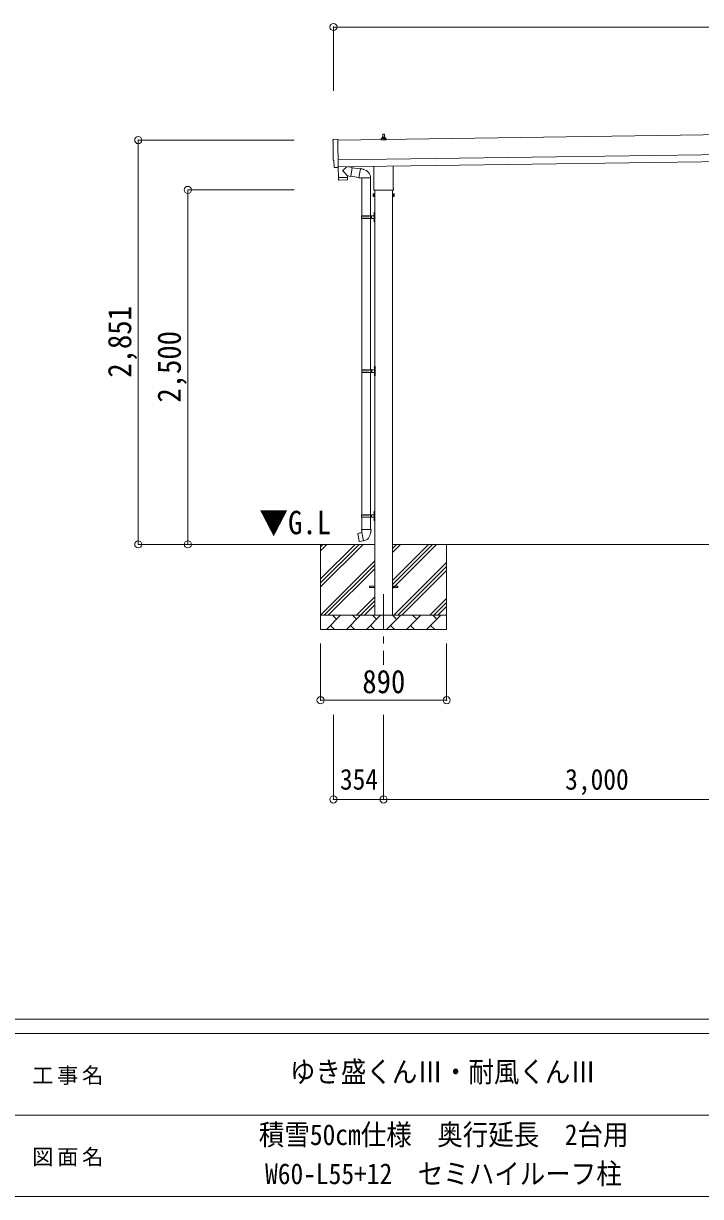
# Model space of a CAD drawing. Units: millimetres at full size, sheet at 1:50. Extents: x -14053 to 14053, y -9700 to 9700.
# Drawn here: x -678 to 4100, y -9700 to -1426 of the extents above; entities that cross this region are included whole.
import ezdxf
from ezdxf.enums import TextEntityAlignment as Align

# ---------------------------------------------------------------- set-up
doc = ezdxf.new("R2010")
doc.units = ezdxf.units.MM
doc.header["$LTSCALE"] = 50
doc.header["$PDMODE"] = 32
doc.header["$PDSIZE"] = 50
doc.linetypes.add('CHAIN1', pattern=[8, 5, -1, 1, -1])
for name, color, linetype, lineweight in [('0-1_Defpoints', 7, 'CHAIN1', 9), ('0-2_TEXT1', 4, 'Continuous', 9), ('0-3_SHAPE', 7, 'Continuous', 9), ('0-7_PARTS2', 7, 'Continuous', 9), ('0-8_TABLE1', 6, 'Continuous', 9), ('0-9_DIM1', 7, 'Continuous', 9), ('F-0', 7, 'Continuous', 9)]:
    doc.layers.add(name, color=color, linetype=linetype, lineweight=lineweight)
doc.styles.add('ＭＳ ゴシック', font='')
doc.styles.get('ＭＳ ゴシック').set_extended_font_data('MS Gothic')

msp = doc.modelspace()

# ---------------------------------------------------------------- linework, layer by layer
at = {"layer": '0-1_Defpoints'}
msp.add_line((1863.46, -5450.37), (1863.46, -5950.37), dxfattribs=at)
at = {"layer": '0-2_TEXT1'}
for p, q in [((6905.69, -2171.93), (1540.74, -2248.57)), ((1853.46, -2235.32), (1853.46, -2231.11)), ((1854.46, -2231.11), (1872.46, -2231.11)), ((1857.46, -2231.11), (1858.19, -2207.59)), ((1859.19, -2206.61), (1867.74, -2206.61)), ((1868.74, -2207.59), (1869.46, -2231.11)), ((1873.46, -2235.32), (1873.46, -2231.11)), ((1509.12, -2245.58), (1540.67, -2243.48)), ((1540.67, -2243.48), (1543.51, -2442.32)), ((1542.74, -2388.55), (6907.69, -2311.91)), ((1845.21, -2246.61), (1845.21, -2238.9)), ((1881.71, -2246.61), (1845.21, -2246.61)), ((1845.6, -2238.11), (1881.33, -2238.11)), ((1845.98, -2237.93), (1852.7, -2236.3)), ((1853.08, -2236.11), (1873.85, -2236.11)), ((1880.95, -2237.93), (1874.23, -2236.3)), ((1881.71, -2246.61), (1881.71, -2238.9)), ((1543.46, -2438.55), (6908.41, -2361.91)), ((1523.88, -2442.6), (1516.96, -2442.33)), ((1795.16, -2590.6), (1795.16, -2434.95)), ((1931.76, -2433), (1931.76, -2590.6)), ((1789.46, -2628.87), (1790.22, -2627.56)), ((1789.46, -2628.87), (1789.46, -2645.87)), ((1789.46, -2645.87), (1790.22, -2647.19)), ((1796.46, -2627.56), (1790.22, -2627.56)), ((1796.46, -2632.46), (1790.22, -2632.46)), ((1796.46, -2642.28), (1790.22, -2642.28)), ((1796.46, -2647.19), (1790.22, -2647.19)), ((1793.46, -2599.37), (1793.46, -2593.87)), ((1931.4, -2602.87), (1795.53, -2602.87)), ((1796.46, -2647.19), (1796.46, -2627.56)), ((1796.46, -2628.17), (1798.96, -2628.17)), ((1798.96, -2646.57), (1796.46, -2646.57)), ((1800.96, -2602.87), (1800.96, -5600.37)), ((1925.96, -2602.87), (1925.96, -5600.37)), ((1930.46, -2628.17), (1927.96, -2628.17)), ((1927.96, -2646.57), (1930.46, -2646.57)), ((1930.46, -2647.19), (1930.46, -2627.56)), ((1930.46, -2627.56), (1936.7, -2627.56)), ((1930.46, -2632.46), (1936.7, -2632.46)), ((1930.46, -2642.28), (1936.7, -2642.28)), ((1930.46, -2647.19), (1936.7, -2647.19)), ((1933.46, -2593.87), (1933.46, -2599.37)), ((1937.46, -2628.87), (1936.7, -2627.56)), ((1937.46, -2645.87), (1936.7, -2647.19)), ((1937.46, -2628.87), (1937.46, -2645.87)), ((1925.96, -2647.87), (1927.96, -2647.87)), ((1763.46, -5395.87), (1800.96, -5395.87)), ((1763.46, -5404.87), (1763.46, -5395.87)), ((1763.46, -5404.87), (1800.96, -5404.87)), ((1925.96, -5395.87), (1963.46, -5395.87)), ((1925.96, -5404.87), (1963.46, -5404.87)), ((1963.46, -5404.87), (1963.46, -5395.87))]:
    msp.add_line(p, q, dxfattribs=at)
for points in [[(1514.07, -2439.38), (1513.4, -2392.36), (1512.8, -2392.37)], [(1524.62, -2442.31), (1525.27, -2441.67), (1543.51, -2442.32)], [(1927.96, -2647.87), (1927.96, -2626.87), (1925.96, -2626.87)]]:
    msp.add_lwpolyline(points, dxfattribs=at)
msp.add_lwpolyline([(1798.96, -2647.87), (1798.96, -2626.87), (1800.96, -2626.87), (1800.96, -2647.87)], close=True, dxfattribs=at)
for centre, radius, start, end in [((1857.55, -2231.74), 4.13, 90, 171.17633), ((1854.46, -2232.11), 1, 90, 180), ((1859.19, -2207.61), 1, 90, 178.60509), ((1866.8, -2231.11), 4.83, 133.60282, 180), ((1860.13, -2231.11), 4.83, 0, 46.39718), ((1867.74, -2207.61), 1, 1.39491, 90), ((1869.38, -2231.74), 4.13, 8.82367, 90), ((1872.46, -2232.11), 1, 0, 90), ((1846.21, -2238.9), 1, 103.62699, 180), ((1852.46, -2235.32), 1, 283.62699, 0), ((1874.46, -2235.32), 1, 180, 256.37301), ((1880.71, -2238.9), 1, 0, 76.37301), ((1793.81, -2630.01), 4.34, 145.61575, 214.38425), ((1805.7, -2637.37), 16.24, 162.41205, 197.58795), ((1793.81, -2644.73), 4.34, 145.61575, 214.38425), ((1797.46, -2593.87), 4, 125.09963, 180), ((1797.46, -2599.37), 4, 180, 194.47751), ((1797.46, -2599.37), 4, 194.47751, 241.04498), ((1929.46, -2599.37), 4, 298.95502, 345.52249), ((1929.46, -2593.87), 4, 0, 54.90037), ((1929.46, -2599.37), 4, 345.52249, 0), ((1921.22, -2637.37), 16.24, 342.41205, 17.58795), ((1933.12, -2630.01), 4.34, 325.61575, 34.38425), ((1933.12, -2644.73), 4.34, 325.61575, 34.38425)]:
    msp.add_arc(centre, radius, start, end, dxfattribs=at)
for centre, major_axis, ratio, start_param, end_param in [((1509.32, -2248.58), (-3, -0.04), 0.99863, 4.7647489, 6.2979817), ((-3255.04, -2387.07), (4762.89, 68.04), 0.99863, 6.2686928, 6.2979817), ((1512.74, -2387.97), (-4.41, -0.06), 0.99863, 6.2686928, 7.8539816), ((1517.08, -2439.33), (-2.15, -2.1), 0.9974, 5.5252311, 7.0411395), ((1523.92, -2441.6), (-0.717, -0.7), 0.9974, 0.7579542, 1.5707963)]:
    msp.add_ellipse(centre, major_axis=major_axis, ratio=ratio, start_param=start_param, end_param=end_param, dxfattribs=at)
at = {"layer": '0-3_SHAPE'}
for p, q in [((1800.96, -5100.37), (931.93, -5100.37)), ((1418.46, -5100.37), (1418.46, -5700.37)), ((1418.46, -5343.85), (1661.94, -5100.37)), ((1418.46, -5372.14), (1690.23, -5100.37)), ((1418.46, -5400.42), (1718.51, -5100.37)), ((1418.46, -5145.86), (1463.95, -5100.37)), ((1418.46, -5117.58), (1435.67, -5100.37)), ((4800.96, -5100.37), (1925.96, -5100.37)), ((1925.96, -5129.2), (1954.79, -5100.37)), ((1925.96, -5157.48), (1983.07, -5100.37)), ((1925.96, -5412.04), (2237.63, -5100.37)), ((1925.96, -5355.47), (2181.06, -5100.37)), ((1925.96, -5383.76), (2209.35, -5100.37)), ((2308.46, -5100.37), (2308.46, -5700.37)), ((1418.46, -5598.41), (1800.96, -5215.91)), ((1444.79, -5600.37), (1800.96, -5244.2)), ((1473.07, -5600.37), (1800.96, -5272.48)), ((1935.62, -5600.37), (2308.46, -5227.53)), ((1963.9, -5600.37), (2308.46, -5255.81)), ((1992.19, -5600.37), (2308.46, -5284.1)), ((1671.06, -5600.37), (1800.96, -5470.47)), ((1699.35, -5600.37), (1800.96, -5498.76)), ((1727.63, -5600.37), (1800.96, -5527.04)), ((2190.18, -5600.37), (2308.46, -5482.09)), ((2218.46, -5600.37), (2308.46, -5510.37)), ((2246.75, -5600.37), (2308.46, -5538.66)), ((1418.46, -5600.37), (2308.46, -5600.37)), ((1459.91, -5700.37), (1559.91, -5600.37)), ((1531.36, -5628.93), (1502.8, -5600.37)), ((1601.33, -5700.37), (1701.33, -5600.37)), ((1672.78, -5628.93), (1644.22, -5600.37)), ((1742.75, -5700.37), (1842.75, -5600.37)), ((1814.2, -5628.93), (1785.65, -5600.37)), ((1884.17, -5700.37), (1984.17, -5600.37)), ((1955.62, -5628.93), (1927.07, -5600.37)), ((2025.59, -5700.37), (2125.59, -5600.37)), ((2097.04, -5628.93), (2068.49, -5600.37)), ((2167.02, -5700.37), (2267.02, -5600.37)), ((2238.46, -5628.93), (2209.91, -5600.37)), ((2308.46, -5700.37), (1418.46, -5700.37)), ((1488.46, -5671.82), (1517.02, -5700.37)), ((1629.88, -5671.82), (1658.44, -5700.37)), ((1771.31, -5671.82), (1799.86, -5700.37)), ((1912.73, -5671.82), (1941.28, -5700.37)), ((2054.15, -5671.82), (2082.7, -5700.37)), ((2195.57, -5671.82), (2224.12, -5700.37))]:
    msp.add_line(p, q, dxfattribs=at)
at = {"layer": '0-8_TABLE1'}
for p, q in [((1509.73, -1451.26), (1509.73, -1901.26)), ((8219.47, -1451.26), (1509.73, -1451.26)), ((131.93, -2249.01), (1231.93, -2249.01)), ((131.93, -2249.01), (131.93, -5100.37)), ((481.93, -2600.37), (1231.93, -2600.37)), ((481.93, -2600.37), (481.93, -5100.37)), ((131.93, -5100.37), (931.93, -5100.37)), ((1418.46, -6199.37), (1418.46, -5799.37)), ((2308.46, -6199.37), (2308.46, -5799.37)), ((1418.46, -6199.37), (2308.46, -6199.37)), ((1509.73, -6899.37), (1509.73, -6301.37)), ((1863.46, -6899.37), (1863.46, -6301.37)), ((1863.46, -6899.37), (1509.73, -6899.37)), ((4863.46, -6899.37), (1863.46, -6899.37))]:
    msp.add_line(p, q, dxfattribs=at)
for p in [(1509.73, -1451.26), (131.93, -2249.01), (481.93, -2600.37), (131.93, -5100.37), (481.93, -5100.37), (1418.46, -6199.37), (2308.46, -6199.37), (1509.73, -6899.37), (1863.46, -6899.37)]:
    msp.add_point(p, dxfattribs=at)
at = {"layer": '0-9_DIM1'}
for p, q in [((1607.95, -2500.62), (1577.08, -2467.51)), ((1604.9, -2437.67), (1577.25, -2460.18)), ((1642.52, -2441.68), (1616.68, -2437.5)), ((1642.52, -2441.68), (1632.36, -2504.56)), ((1642.23, -2443.51), (1699.59, -2452.64)), ((1699.91, -2450.82), (1688.85, -2513.55)), ((1699.91, -2450.82), (1701.06, -2448.84)), ((1699.91, -2450.82), (1719.55, -2454.64)), ((1701.06, -2448.84), (1704.62, -2449.47)), ((1704.62, -2449.47), (1705.03, -2451.82)), ((1719.55, -2454.64), (1721.23, -2456.27)), ((1721.23, -2456.27), (1723.35, -2456.72)), ((1544.14, -2514.55), (1544.56, -2527.59)), ((1605.14, -2529.68), (1547.6, -2530.5)), ((1548.63, -2513.48), (1548.66, -2514.48)), ((1603.62, -2512.7), (1603.62, -2513.7)), ((1607.95, -2500.62), (1632.36, -2504.56)), ((1607.95, -2500.62), (1608.12, -2512.63)), ((1632.65, -2502.74), (1689.17, -2511.74)), ((1688.85, -2513.55), (1689.25, -2515.81)), ((1688.85, -2513.55), (1708.61, -2516.68)), ((1689.25, -2515.81), (1692.81, -2516.43)), ((1692.81, -2516.43), (1694, -2514.37)), ((1708.61, -2516.68), (1710.81, -2515.7)), ((1771.11, -2516.09), (1709.93, -2516.09)), ((1710.96, -2516.09), (1710.96, -2783.38)), ((1770.96, -2516.09), (1770.96, -3868.87)), ((1707.96, -2785.38), (1758.29, -2785.38)), ((1707.96, -2799.38), (1758.29, -2799.38)), ((1708.96, -2783.38), (1794.96, -2783.38)), ((1708.96, -2783.38), (1708.96, -2785.38)), ((1708.96, -2801.38), (1708.96, -2799.38)), ((1708.96, -2801.38), (1794.96, -2801.38)), ((1710.96, -2801.38), (1710.96, -3868.87)), ((1767.96, -2783.38), (1767.96, -2787.88)), ((1767.96, -2787.88), (1769.96, -2787.88)), ((1767.96, -2801.38), (1767.96, -2796.88)), ((1767.96, -2796.88), (1769.96, -2796.88)), ((1769.96, -2787.88), (1769.96, -2796.88)), ((1775.96, -2783.38), (1775.96, -2801.38)), ((1775.96, -2787.88), (1778.96, -2787.88)), ((1775.96, -2796.88), (1778.96, -2796.88)), ((1778.96, -2787.88), (1778.96, -2796.88)), ((1794.66, -2766.23), (1796.71, -2767.23)), ((1795.93, -2764.23), (1796.56, -2764.23)), ((1795.93, -2764.23), (1795.93, -2772.53)), ((1795.93, -2772.53), (1796.56, -2772.53)), ((1795.93, -2812.23), (1796.56, -2812.23)), ((1795.93, -2812.23), (1795.93, -2820.53)), ((1796.56, -2764.23), (1796.96, -2764.63)), ((1796.56, -2812.23), (1796.56, -2820.53)), ((1796.56, -2812.23), (1796.96, -2812.63)), ((1796.71, -2767.23), (1797.32, -2768.38)), ((1796.96, -2760.38), (1799.96, -2758.88)), ((1796.96, -2760.38), (1796.96, -2824.38)), ((1799.96, -2758.88), (1799.96, -2825.88)), ((1799.96, -2758.88), (1800.96, -2758.88)), ((1800.96, -2758.88), (1800.96, -2825.88)), ((1794.66, -2814.23), (1796.71, -2815.23)), ((1795.93, -2820.53), (1796.56, -2820.53)), ((1796.56, -2820.53), (1796.96, -2820.13)), ((1796.71, -2815.23), (1797.32, -2816.38)), ((1796.96, -2824.38), (1799.96, -2825.88)), ((1799.96, -2825.88), (1800.96, -2825.88)), ((1710.46, -3870.87), (1760.79, -3870.87)), ((1710.46, -3884.87), (1760.79, -3884.87)), ((1710.96, -3886.86), (1710.96, -4891.37)), ((1711.46, -3868.87), (1797.46, -3868.87)), ((1711.46, -3868.87), (1711.46, -3870.87)), ((1711.46, -3886.87), (1711.46, -3884.87)), ((1711.46, -3886.87), (1797.46, -3886.87)), ((1770.46, -3868.87), (1770.46, -3873.37)), ((1770.46, -3873.37), (1772.46, -3873.37)), ((1770.46, -3886.87), (1770.46, -3882.37)), ((1770.46, -3882.37), (1772.46, -3882.37)), ((1770.96, -3886.86), (1770.96, -4891.37)), ((1772.46, -3873.37), (1772.46, -3882.37)), ((1778.46, -3868.87), (1778.46, -3886.87)), ((1778.46, -3873.37), (1781.46, -3873.37)), ((1778.46, -3882.37), (1781.46, -3882.37)), ((1781.46, -3873.37), (1781.46, -3882.37)), ((1797.16, -3851.72), (1799.21, -3852.72)), ((1798.43, -3849.72), (1799.06, -3849.72)), ((1798.43, -3849.72), (1798.43, -3858.02)), ((1798.43, -3858.02), (1799.06, -3858.02)), ((1799.06, -3849.72), (1799.46, -3850.12)), ((1799.21, -3852.72), (1799.82, -3853.87)), ((1799.46, -3845.87), (1802.46, -3844.37)), ((1799.46, -3845.87), (1799.46, -3909.87)), ((1802.46, -3844.37), (1802.46, -3911.37)), ((1802.46, -3844.37), (1803.46, -3844.37)), ((1803.46, -3844.37), (1803.46, -3911.37)), ((1797.16, -3899.72), (1799.21, -3900.72)), ((1798.43, -3897.72), (1799.06, -3897.72)), ((1798.43, -3897.72), (1798.43, -3906.02)), ((1798.43, -3906.02), (1799.06, -3906.02)), ((1799.06, -3897.72), (1799.06, -3906.02)), ((1799.06, -3897.72), (1799.46, -3898.12)), ((1799.06, -3906.02), (1799.46, -3905.62)), ((1799.21, -3900.72), (1799.82, -3901.87)), ((1799.46, -3909.87), (1802.46, -3911.37)), ((1802.46, -3911.37), (1803.46, -3911.37)), ((1794.66, -4874.22), (1796.71, -4875.22)), ((1795.93, -4872.22), (1796.56, -4872.22)), ((1795.93, -4872.22), (1795.93, -4880.52)), ((1795.93, -4880.52), (1796.56, -4880.52)), ((1796.56, -4872.22), (1796.96, -4872.62)), ((1796.71, -4875.22), (1797.32, -4876.37)), ((1796.96, -4868.37), (1799.96, -4866.87)), ((1796.96, -4868.37), (1796.96, -4932.37)), ((1799.96, -4866.87), (1799.96, -4933.87)), ((1799.96, -4866.87), (1800.96, -4866.87)), ((1800.96, -4866.87), (1800.96, -4933.87)), ((1707.96, -4893.37), (1758.29, -4893.37)), ((1707.96, -4907.37), (1758.29, -4907.37)), ((1708.96, -4891.37), (1794.96, -4891.37)), ((1708.96, -4891.37), (1708.96, -4893.37)), ((1708.96, -4909.37), (1708.96, -4907.37)), ((1708.96, -4909.37), (1794.96, -4909.37)), ((1710.96, -4909.37), (1710.96, -4994.3)), ((1767.96, -4891.37), (1767.96, -4895.87)), ((1767.96, -4895.87), (1769.96, -4895.87)), ((1767.96, -4909.37), (1767.96, -4904.87)), ((1767.96, -4904.87), (1769.96, -4904.87)), ((1769.96, -4895.87), (1769.96, -4904.87)), ((1770.96, -4909.37), (1770.96, -4994.3)), ((1775.96, -4891.37), (1775.96, -4909.37)), ((1775.96, -4895.87), (1778.96, -4895.87)), ((1775.96, -4904.87), (1778.96, -4904.87)), ((1778.96, -4895.87), (1778.96, -4904.87)), ((1794.66, -4922.22), (1796.71, -4923.22)), ((1795.93, -4920.22), (1796.56, -4920.22)), ((1795.93, -4920.22), (1795.93, -4928.52)), ((1795.93, -4928.52), (1796.56, -4928.52)), ((1796.56, -4920.22), (1796.56, -4928.52)), ((1796.56, -4920.22), (1796.96, -4920.62)), ((1796.56, -4928.52), (1796.96, -4928.12)), ((1796.71, -4923.22), (1797.32, -4924.37)), ((1796.96, -4932.37), (1799.96, -4933.87)), ((1799.96, -4933.87), (1800.96, -4933.87)), ((1682.5, -5022.75), (1681.69, -5023.92)), ((1681.69, -5023.92), (1691.31, -5078.48)), ((1710.37, -5017.5), (1682.5, -5022.75)), ((1695.24, -5020.15), (1695.03, -5020.39)), ((1709.11, -4994.3), (1706.96, -4995.08)), ((1706.96, -4995.08), (1706.96, -4998.7)), ((1706.96, -4998.7), (1709.2, -4999.51)), ((1772.81, -4994.3), (1709.11, -4994.3)), ((1709.11, -4994.3), (1709.46, -5014.3)), ((1709.46, -5014.3), (1710.81, -5016.3)), ((1720.73, -5074.8), (1710.59, -5017.32)), ((1710.62, -5016.5), (1710.62, -5017.21)), ((1710.81, -5016.3), (1710.78, -5016.3)), ((1771.15, -5016.24), (1771.08, -5018.4)), ((1772.46, -5014.3), (1771.15, -5016.24)), ((1772.81, -4994.3), (1772.46, -5014.3)), ((1774.96, -4998.7), (1772.72, -4999.51)), ((1772.81, -4994.3), (1774.96, -4995.08)), ((1774.96, -4995.08), (1774.96, -4998.7)), ((1705.34, -5077.39), (1705.06, -5077.23)), ((1721.03, -5075.56), (1720.79, -5074.9))]:
    msp.add_line(p, q, dxfattribs=at)
for points in [[(1543.11, -2442.3), (1544.13, -2513.55), (1608.12, -2512.63)], [(1608.09, -2526.69), (1608.13, -2513.63), (1544.14, -2514.55)], [(1794.66, -2770.53), (1796.71, -2769.53), (1797.32, -2768.38)], [(1796.56, -2764.23), (1796.56, -2772.53), (1796.96, -2772.13)], [(1794.66, -2818.53), (1796.71, -2817.53), (1797.32, -2816.38)], [(1797.16, -3856.02), (1799.21, -3855.02), (1799.82, -3853.87)], [(1799.06, -3849.72), (1799.06, -3858.02), (1799.46, -3857.62)], [(1797.16, -3904.02), (1799.21, -3903.02), (1799.82, -3901.87)], [(1794.66, -4878.52), (1796.71, -4877.52), (1797.32, -4876.37)], [(1796.56, -4872.22), (1796.56, -4880.52), (1796.96, -4880.12)], [(1794.66, -4926.52), (1796.71, -4925.52), (1797.32, -4924.37)], [(1697.49, -5019.93), (1697.21, -5019.78), (1695.24, -5020.15)], [(1720.46, -5074.7), (1692.47, -5079.3), (1691.31, -5078.48)], [(1707.52, -5076.83), (1707.31, -5077.07), (1705.34, -5077.39)]]:
    msp.add_lwpolyline(points, dxfattribs=at)
for centre, radius, start, end in [((1580.56, -2463.93), 5, 131.47396, 225.79244), ((1710.81, -2515.7), 60.3, 359.62495, 78), ((1547.55, -2527.5), 3, 181.81845, 270.86677), ((1605.09, -2526.68), 3, 270.81845, 359.81845), ((1756.71, -2792.38), 49.25, 171.82876, 180.00002), ((1756.71, -2792.38), 49.25, 180.00002, 188.17127), ((1758.29, -2783.38), 2, 270, 359.99998), ((1758.29, -2801.38), 2, 0.00005, 90.00004), ((1800.26, -2768.38), 6, 136.21765, 223.78235), ((1800.26, -2816.38), 6, 136.21765, 223.78235), ((1794.96, -2781.38), 2, 270, 359.99998), ((1794.96, -2803.38), 2, 0.00005, 90.00004), ((1759.21, -3877.87), 49.25, 171.82876, 180.00002), ((1759.21, -3877.87), 49.25, 180.00002, 188.17127), ((1760.79, -3868.87), 2, 270, 359.99998), ((1760.79, -3886.87), 2, 0.00005, 90.00004), ((1802.76, -3853.87), 6, 136.21765, 223.78235), ((1797.46, -3866.87), 2, 270, 359.99998), ((1797.46, -3888.87), 2, 0.00005, 90.00004), ((1802.76, -3901.87), 6, 136.21765, 223.78235), ((1800.26, -4876.37), 6, 136.21765, 223.78235), ((1756.71, -4900.37), 49.25, 171.82876, 180.00002), ((1756.71, -4900.37), 49.25, 180.00002, 188.17127), ((1758.29, -4891.37), 2, 270, 359.99998), ((1758.29, -4909.37), 2, 0.00005, 90.00004), ((1800.26, -4924.37), 6, 136.21765, 223.78235), ((1794.96, -4889.37), 2, 270, 359.99998), ((1794.96, -4911.37), 2, 0.00005, 90.00004), ((1710.32, -5017.21), 0.3, 280.66842, 0), ((1710.82, -5016.5), 0.2, 100, 180), ((1710.81, -5016.3), 60.3, 279.96938, 358), ((1720.51, -5075), 0.3, 20, 99.33158), ((1721.22, -5075.49), 0.2, 200, 279.96938)]:
    msp.add_arc(centre, radius, start, end, dxfattribs=at)
at = {"layer": 'F-0', "color": 5, "lineweight": 5}
for p, q in [((-14053.43, -8450), (13346.57, -8450)), ((-14053.43, -8550), (8901.98, -8550)), ((-5748.03, -9125), (4501.97, -9125)), ((-14053.43, -9700), (13346.57, -9700))]:
    msp.add_line(p, q, dxfattribs=at)

# ---------------------------------------------------------------- texts
at = {"layer": '0-7_PARTS2', "style": 'ＭＳ ゴシック', "width": 0.9}
msp.add_text('▼G.L', height=165, dxfattribs=at).set_placement((986.59, -5078.16), align=Align.BOTTOM_LEFT)
at = {"layer": '0-8_TABLE1', "color": 7, "style": 'ＭＳ ゴシック', "width": 0.9}
for s, p in [('2,851', (131.93, -3924.69)), ('2,500', (481.93, -4100.37))]:
    msp.add_text(s, height=165, rotation=90, dxfattribs=at).set_placement(p, align=Align.BOTTOM_LEFT)
for s, height, p in [('890', 165, (1713.46, -6199.37)), ('354', 146.6, (1555.35, -6874.37)), ('3,000', 146.6, (3144.71, -6874.37))]:
    msp.add_text(s, height=height, dxfattribs=at).set_placement(p, align=Align.BOTTOM_LEFT)
at = {"layer": 'F-0', "style": 'ＭＳ ゴシック', "width": 0.9}
for s, p in [('ゆき盛くんⅢ・耐風くんⅢ', (1201.97, -8937.5)), ('積雪50cm仕様\u3000奥行延長\u30002台用', (983.22, -9380.76)), ('W60-L55+12\u3000セミハイルーフ柱', (1026.97, -9656.45))]:
    msp.add_text(s, height=146.6, dxfattribs=at).set_placement(p, align=Align.BOTTOM_LEFT)
at = {"layer": 'F-0', "char_height": 110, "attachment_point": 7, "style": 'ＭＳ ゴシック'}
for s, insert in [('\\T1.17;工事名', (-616.19, -8912.5)), ('\\T1.17;図面名', (-616.19, -9487.5))]:
    msp.add_mtext(s, dxfattribs=dict(at, insert=insert))

doc.saveas('drawing.dxf')
